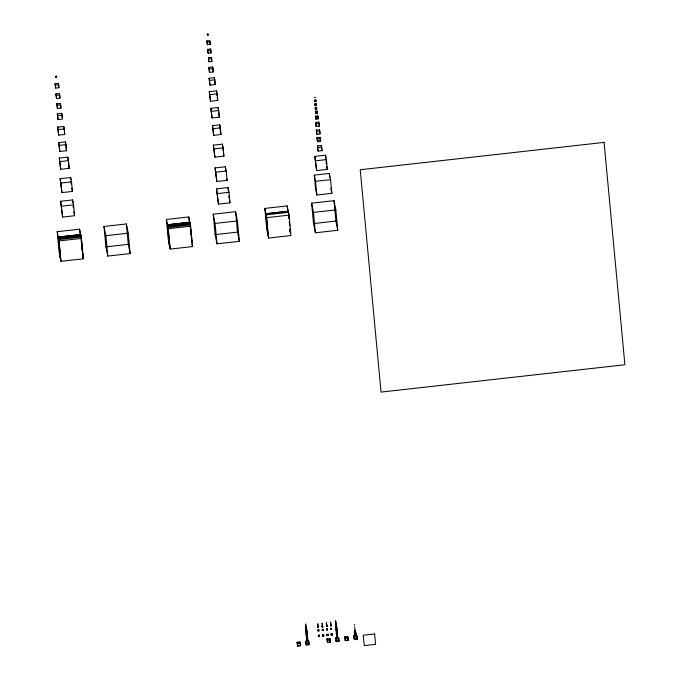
<?xml version="1.0" encoding="UTF-8"?>
<svg xmlns="http://www.w3.org/2000/svg" width="680" height="680" viewBox="0 0 680 680"><rect width="100%" height="100%" fill="white"/><g stroke="black" fill="none" stroke-linecap="round" stroke-linejoin="round"><path stroke-width="1.02" d="M207.34 34.085C209.389 34.374 206.304 33.77 207.468 35.096L208.225 35.003L208.097 34M206.907 40.995L209.712 40.681L209.941 41.837L210.179 44.395L207.383 44.71L206.907 40.995L207.383 44.71M207.145 42.151L209.941 41.837M207.612 49.342L210.562 49.011L210.808 50.227L211.055 52.913L208.106 53.244L207.612 49.342L208.106 53.244M207.859 50.558L210.808 50.227M208.879 61.77L208.377 57.8L211.378 57.46L211.88 61.438L208.879 61.77L208.632 60.537M55.803 77.452L55.658 76.279L56.542 76.177L56.695 77.35L55.734 77.087L56.695 77.35M211.624 58.701L208.624 59.032L208.377 57.8M56.618 76.542L55.658 76.279M55.105 83.767L58.361 83.402L58.633 84.745L58.913 87.72L55.658 88.085L55.105 83.767L55.658 88.085M208.879 67.405L212.627 66.98L212.942 68.527L213.265 71.944L209.517 72.369L208.879 67.405L209.517 72.369M55.378 85.11L58.633 84.745M209.194 68.944L212.942 68.527M55.972 93.951L59.398 93.568L59.687 94.979L59.976 98.107L56.55 98.49L55.972 93.951L56.55 98.49M56.253 95.37L59.687 94.979M209.134 78.259L214.336 77.681L214.769 79.823L215.212 84.566L210.01 85.153L209.134 78.259L210.01 85.153M209.567 80.41L214.769 79.823M56.865 103.861L60.358 103.471L60.647 104.907L60.945 108.094L57.452 108.485L56.865 103.861L57.452 108.485M57.154 105.298L60.647 104.907M209.312 91.664L216.546 90.848L217.149 93.831L217.761 100.428L210.536 101.235L209.312 91.664L210.536 101.235M209.916 94.647L217.149 93.831M57.341 113.815L61.702 113.331L62.059 115.124L62.432 119.102L58.072 119.595L57.341 113.815L58.072 119.595M57.698 115.617L62.059 115.124M210.851 108.332L218.135 107.516L218.739 110.517L219.359 117.164L212.075 117.98L210.851 108.332L212.075 117.98M314.764 97.35L315.146 97.741L315.095 97.308M57.69 127.109L63.741 126.429L64.243 128.928L64.761 134.444L58.709 135.124L57.69 127.109L58.709 135.124M211.454 111.333L218.739 110.517M314.56 100.121L315.767 99.985L315.868 100.487L314.661 100.615L314.56 100.121L314.764 101.719L315.971 101.584L315.767 99.985M58.191 129.608L64.243 128.928M314.882 103.895L316.149 103.751L316.26 104.269L314.984 104.414L314.882 103.895L315.095 105.578L316.361 105.434L316.149 103.751M315.214 107.559L316.506 107.415L316.616 107.95L315.325 108.094L315.214 107.559L315.435 109.276L316.727 109.131L316.506 107.415M315.392 111.248L317.007 111.069L317.135 111.732L315.52 111.919L315.392 111.248L315.528 112.727L315.664 113.39L317.279 113.212L317.007 111.069M58.718 142.63L65.391 141.882L65.951 144.636L66.521 150.722L59.848 151.47L58.718 142.63L59.848 151.47M212.466 125.664L219.759 124.848L220.371 127.857L220.992 134.512L213.698 135.328L212.466 125.664L213.698 135.328M315.52 116.178L317.764 115.923L317.951 116.849L318.138 118.889L315.894 119.144L315.52 116.178L315.894 119.144M59.279 145.384L65.951 144.636M315.707 117.096L317.951 116.849M213.069 128.681L220.371 127.857M315.648 122.425L318.758 122.077L319.014 123.36L319.286 126.2L316.166 126.548L315.648 122.425L316.166 126.548M315.902 123.709L319.014 123.36M59.313 158.083L67.787 157.139L68.493 160.633L69.216 168.359L60.741 169.303L59.313 158.083L60.741 169.303M316.353 130.101L319.49 129.744L319.753 131.036L320.017 133.9L316.88 134.249L316.353 130.101L316.88 134.249M316.608 131.393L319.753 131.036M60.018 161.585L68.493 160.633M213.375 145.163L222.411 144.151L223.159 147.883L223.932 156.111L214.897 157.131L213.375 145.163L214.897 157.131M214.132 148.894L223.159 147.883M317.05 137.649L320.195 137.3L320.458 138.593L320.731 141.465L317.585 141.814L317.05 137.649L317.585 141.814M317.313 138.95L320.458 138.593M317.322 140.513L320.467 140.165L320.195 137.3M317.433 145.936L321.325 145.503L321.649 147.109L321.98 150.654L318.096 151.096L317.433 145.936L318.096 151.096M317.764 147.543L321.649 147.109M60.172 178.695L70.678 177.522L71.553 181.857L72.445 191.437L61.948 192.61L60.172 178.695L61.948 192.61M61.047 183.031L71.553 181.857M314.832 156.408L325.516 155.202L326.409 159.613L327.318 169.362L316.633 170.561L314.832 156.408L316.633 170.561M215.101 167.926L225.352 166.77L226.21 171.003L227.086 180.362L216.827 181.509L215.101 167.926L216.827 181.509M315.716 160.811L326.409 159.613M215.951 172.159L226.21 171.003M60.639 201.263L72.573 199.929L73.567 204.85L74.587 215.73L62.653 217.065L60.639 201.263L62.653 217.065M314.296 175.125L329.315 173.442L330.565 179.639L331.849 193.332L316.829 195.016L315.579 188.819L314.296 175.125L315.546 181.322L316.829 195.016M61.634 206.184L73.567 204.85M216.529 188.87L228.038 187.578L228.999 192.321L229.984 202.819L218.467 204.111L216.529 188.87L218.467 204.111M315.546 181.322L330.565 179.639M217.481 193.613L228.999 192.321M57.205 231.701L79.585 229.194L81.447 238.425L83.351 258.825L60.979 261.341L59.117 252.11L57.205 231.701L59.066 240.932L60.979 261.341M103.997 226.457L126.369 223.95L128.231 233.18L130.144 253.58L107.772 256.088L105.91 246.857L103.997 226.457L105.859 235.688L107.772 256.088M166.413 219.453L188.785 216.945L190.646 226.176L192.559 246.576L170.187 249.084L168.326 239.861L166.413 219.453L168.274 228.684L170.187 249.084M213.206 214.208L235.577 211.692L237.439 220.924L239.351 241.332L216.98 243.839L215.118 234.608L213.206 214.208L215.067 223.44L216.98 243.839M264.826 208.411L287.198 205.904L289.06 215.135L290.972 235.535L268.591 238.051L266.738 228.82L264.826 208.411L266.688 217.643L268.591 238.051M311.618 203.167L333.99 200.659L335.852 209.891L337.764 230.291L315.384 232.798L313.523 223.567L311.618 203.167L313.48 212.398L315.384 232.798M58.293 237.082L80.691 234.71M167.501 224.859L189.881 222.377M265.905 213.8L288.295 211.335M167.535 225.003L189.907 222.496M58.353 237.405L80.733 234.889M58.403 237.634L80.775 235.119M167.662 225.65L190.034 223.142M80.877 235.628L58.505 238.136L60.511 259.046M167.731 225.973L190.102 223.465M58.608 238.646L80.98 236.13M168.028 227.451L190.4 224.935M59.066 240.932L81.447 238.425M105.859 235.688L128.231 233.18M168.274 228.684L190.646 226.176M215.067 223.44L237.439 220.924M266.688 217.643L289.06 215.135M313.48 212.398L335.852 209.891M105.91 246.857L128.282 244.35L130.144 253.58M215.118 234.608L237.49 232.101L239.351 241.332M313.523 223.567L335.903 221.059L337.764 230.291M335.486 620.457L335.801 620.423M305.643 624.351L305.583 623.917L305.966 624.317M317.645 623.832L317.959 623.73M321.946 623.347L322.243 623.178M326.281 622.863L326.578 622.531M330.429 622.395L330.378 621.971L330.752 622.361M335.58 621.52L335.954 621.911L335.903 621.486M305.745 625.575L305.685 625.124L306.085 625.54M317.679 624.393L318.061 624.792L318.01 624.359M321.98 623.909L322.363 624.308L322.311 623.875M326.375 623.858L326.315 623.424L326.697 623.823M330.463 622.957L330.846 623.356L330.795 622.923M335.673 622.557L336.056 622.957L335.997 622.523M305.771 626.45C306.952 626.62 305.167 626.271 305.839 627.037L306.204 626.399M317.738 625.456L318.189 625.583L317.815 626.008L318.172 625.506M322.456 624.928L322.524 625.481L322.056 625.056M326.375 624.495L326.825 624.614L326.434 625.013M330.939 623.976L331.007 624.529L330.548 624.155M335.733 623.688L336.217 624.189L336.149 623.637M322.507 625.387L322.107 625.524M305.915 628.66L305.813 627.861L306.416 627.793L306.519 628.592L305.864 628.413L306.519 628.592M318.368 626.577L318.469 627.368L317.857 627.368L317.773 626.645L318.368 626.577L317.806 626.824M322.074 626.161C323.68 626.39 321.257 625.914 322.167 626.952L322.771 626.884L322.668 626.093M326.553 625.659C328.151 625.88 325.839 625.43 326.629 626.34L327.233 626.271M330.65 625.965C332.129 625.464 329.911 626.408 330.556 625.209L331.202 625.387L330.599 625.421M306.468 628.048L305.813 627.861M322.099 626.306L322.694 626.237M326.578 625.795L327.182 625.727M335.775 624.979C337.314 625.2 335.002 624.75 335.877 625.736L336.438 625.668L336.345 624.92M322.15 626.85L322.745 626.781M327.25 626.382L326.604 626.203L327.25 626.382L327.148 625.591M305.839 629.383L306.748 629.637L306.816 630.402L305.975 630.496L305.839 629.383L305.975 630.496M305.906 629.731L306.748 629.637M335.937 627.512L335.801 626.458L336.659 626.696L336.727 627.419L335.937 627.512L336.727 627.419M354.246 624.546L354.56 624.512M305.906 630.148L306.816 630.402M336.659 626.696L335.801 626.458M306 631.193L306.918 631.448L306.995 632.221L306.144 632.315L306 631.193L306.144 632.315M317.959 629.875C320.118 630.173 316.872 629.544 318.096 630.929L318.894 630.844L318.758 629.782M322.397 630.445L322.26 629.391L323.06 629.298L323.195 630.36L322.328 630.122L323.195 630.36M326.596 628.906C328.678 628.617 324.896 629.731 327.522 629.875L327.394 628.813M317.985 629.994L318.784 629.909M322.286 629.535L323.085 629.442M327.403 628.873L326.604 628.957L326.723 629.961M354.382 625.965L354.688 625.932M306.076 631.542L306.918 631.448M323.119 629.629L322.26 629.391M336.099 629.255L335.962 628.192L336.762 628.108L336.898 629.162L336.03 628.923L336.898 629.162M326.663 629.629L327.522 629.875M330.811 629.17L331.619 629.119M336.829 628.439L335.962 628.192M306.076 631.966L306.995 632.221M318.053 630.726L318.852 630.632M322.354 630.258L323.153 630.173L323.06 629.298M326.672 629.688L327.471 629.595M354.518 627.436L354.832 627.394M306.178 633.054L307.096 633.31L307.164 634.075L306.323 634.177L306.178 633.054L306.323 634.177M336.251 630.913L336.115 629.858L336.914 629.765L337.05 630.827L336.183 630.59L337.05 630.827M306.247 633.403L307.096 633.31M336.982 630.096L336.115 629.858M306.247 633.828L307.164 634.075M354.611 628.881L355.062 629.348L355.002 628.838M306.229 634.771L307.241 634.661L307.326 635.077L306.229 634.771L306.315 635.707L307.42 636.004L307.241 634.661M336.183 631.66L337.144 631.55L336.183 631.66L336.345 632.927L337.305 632.825L337.144 631.55M306.315 635.707L307.42 636.004M354.569 631.89L354.382 630.471L355.453 630.351L355.631 631.771L354.475 631.448L355.631 631.771M355.546 630.793L354.382 630.471M322.609 634.78L323.603 634.669L322.609 634.78L322.779 636.097L323.774 635.987L323.603 634.669M326.944 634.295L328.015 634.593L326.944 634.295L327.105 635.613L328.1 635.502L327.99 634.457L326.995 634.567L327.105 635.613M331.092 633.828L332.087 633.717L331.092 633.828L331.262 635.145L332.256 635.035L332.087 633.717M306.365 636.794L307.504 637.109L306.365 636.794L306.544 638.188L307.598 638.069L307.42 636.675M322.643 634.958L323.637 634.848M331.135 634.04L332.129 633.93M336.311 633.59L337.305 633.479L336.311 633.59L336.481 634.908L337.475 634.797L337.305 633.479M319.396 636.097L318.478 636.582L319.473 636.471L319.302 635.154L318.308 635.264L318.478 636.582M327.029 635.205L328.1 635.502M322.728 635.868L323.723 635.758M331.219 634.95L332.214 634.831M327.08 635.477L328.075 635.358M354.365 632.774L355.861 632.604L355.988 633.225L356.116 634.593L354.611 634.763L354.365 632.774L354.611 634.763M306.544 638.724L307.7 639.047L306.544 638.724L306.731 640.135L307.793 640.016L307.615 638.605M336.464 635.452L337.475 635.332L336.464 635.452L336.634 636.777L337.646 636.667L337.475 635.332M354.484 633.394L355.988 633.225M297.143 642.192L300.016 641.869L300.254 643.059L297.381 643.382L297.143 642.192L297.576 645.77L300.475 645.558M305.787 641.223L308.661 640.9L308.899 642.09L306.025 642.413L305.787 641.223L306.272 645.031L309.145 644.708L308.661 640.9M327.046 638.843L329.919 638.52L330.157 639.702L327.284 640.024L327.046 638.843L327.53 642.642L327.233 639.787L330.123 639.506M336.175 641.673L335.69 637.865L338.563 637.551L339.048 641.351L336.175 641.673L335.937 640.492L338.81 640.169L339.048 641.351M344.802 636.846L347.675 636.523L347.913 637.712L348.16 640.331L345.287 640.654L344.802 636.846L345.041 638.035L347.913 637.712M353.898 635.825L356.771 635.502L357.008 636.692L357.255 639.31L354.382 639.634L353.898 635.825L354.382 639.634M300.212 642.855L297.322 643.101L297.627 646L297.389 644.818M344.998 637.798L347.871 637.483L345.006 637.865L345.287 640.654M297.347 643.212L300.245 643M327.25 639.854L330.149 639.65M338.801 638.733L335.928 639.056L335.69 637.865M354.135 637.015L357.008 636.692M306.034 643.841L308.907 643.518L309.145 644.708M354.135 638.452L357.017 638.129L357.255 639.31M297.568 645.719L300.45 645.413M327.479 642.404L330.378 642.175M345.245 640.415L348.126 640.16L347.675 636.523M297.611 645.94L300.5 645.677L300.195 642.779M327.513 642.549L330.403 642.319L329.919 638.52M315.971 101.584L315.868 101.082L314.661 101.218L314.764 101.719M316.361 105.434L316.26 104.907L314.993 105.052L315.095 105.578M316.616 108.596L316.727 109.131M317.144 112.54L317.279 113.212M318.138 118.889L317.764 115.923M319.286 126.2L318.758 122.077M315.325 108.74L315.435 109.276M326.791 166.719L327.318 169.362M320.017 133.9L319.49 129.744M330.811 188.173L331.849 193.332M321.98 150.654L321.325 145.503M289.935 230.409L290.411 232.747L290.028 228.667M355.997 633.972L356.116 634.593M347.922 639.149L348.16 640.331M336.217 624.189L335.809 624.231M336.438 625.668L335.877 625.736M337.305 632.825L336.345 632.927M337.475 634.797L336.481 634.908M337.646 636.667L336.634 636.777M331.007 624.529L330.591 624.571M332.256 635.035L331.262 635.145M208.225 35.003L207.468 35.096M210.179 44.395L209.712 40.681M330.166 641.138L330.403 642.319M211.055 52.913L210.562 49.011M211.88 61.438L211.378 57.46M213.265 71.944L212.627 66.98M215.212 84.566L214.336 77.681M217.167 97.444L217.761 100.428M322.771 626.884L322.167 626.952M219.359 117.164L218.577 112.259M323.774 635.987L322.779 636.097M220.592 132.506L220.992 134.512M223.363 153.323L223.932 156.111M318.469 627.368L317.875 627.436M318.894 630.844L318.096 630.929M317.815 626.008L318.155 625.413M226.746 178.67L227.086 180.362M229.406 199.971L229.984 202.819M306.28 626.986L305.839 627.037M307.598 638.069L306.45 637.755L306.544 638.188M307.793 640.016L306.637 639.693L306.731 640.135M300.262 644.495L300.5 645.677M192.134 244.46L192.559 246.576M58.913 87.72L58.361 83.402M59.976 98.107L59.398 93.568M60.945 108.094L60.358 103.471M64.26 131.954L64.761 134.444M66.521 150.722L65.391 141.882M69.216 168.359L68.332 162.928M71.748 187.969L72.445 191.437M73.788 211.786L74.587 215.73M82.526 254.728L83.351 258.825M333.99 200.659L335.903 221.059M329.315 173.442L329.715 177.658M325.516 155.202L325.797 158.125M326.069 161.058L326.341 163.982M315.52 111.919L315.664 113.39M356.771 635.502L357.017 638.129M355.453 630.351L355.546 631.329M338.563 637.551L338.81 640.169M336.6 626.373L336.668 627.096M336.762 628.108L336.829 628.838M336.914 629.765L336.982 630.496M331.678 629.408L331.543 628.346L330.743 628.439L330.879 629.493M331.151 625.141L331.253 625.932M289.068 218.467L288.499 212.347L266.118 214.855L268.03 235.254M289.357 221.527L289.74 225.607M288.49 213.375L288.269 211.191L265.889 213.698L267.826 234.251M288.643 215.271L288.966 218.475M289.315 222.411L289.629 225.615M289.986 229.551L290.207 231.744M327.938 634.185L328.024 635.094M326.791 624.444L326.859 624.996M326.604 625.906L326.655 626.45M287.198 205.904L287.776 212.024M306.68 629.289L306.748 630.054M306.85 631.1L306.918 631.873M307.02 632.961L307.096 633.726M306.416 627.793L306.468 628.346M306.315 635.196L306.399 636.123M306.025 642.413L306.272 645.031M235.577 211.692L237.49 232.101M228.038 187.578L228.429 191.777M228.828 195.976L229.024 198.076M225.352 166.77L225.743 170.935M222.411 144.151L222.989 150.331M216.546 90.848L216.988 95.557M218.135 107.516L218.399 110.364M219.759 124.848L220.388 131.504M190.51 227.111L190.221 224.051L167.85 226.567L169.932 247.851M190.782 229.016L191.845 241.4M192.117 243.304L192.312 245.344M190.451 227.919L189.975 222.819L167.594 225.326L169.635 246.381M190.706 230.282L191.182 235.382M191.377 237.422L191.785 242.199M190.383 227.596L189.856 222.232L167.475 224.74L169.439 245.412M190.714 231.412L191.054 234.736M191.386 238.552L191.726 241.876M188.785 216.945L189.363 223.065M126.369 223.95L128.282 244.35M83.079 257.457L81.166 237.048L58.786 239.555L60.698 259.964M81.269 239.19L81.651 243.27M81.94 246.33L82.416 251.43M82.603 253.478L82.892 256.538M81.013 237.957L80.648 234.481L58.276 236.988L60.316 258.034M81.26 239.708L81.591 244.077M81.931 246.849L82.305 251.447M82.594 253.988L82.79 256.028M79.585 229.194L80.155 235.314M70.678 177.522L70.856 179.435M71.034 181.356L71.306 184.229M72.573 199.929L72.853 202.895M73.134 205.862L73.312 207.833M67.787 157.139L68.059 160.03M63.741 126.429L64.005 129.191M61.702 113.331L62.075 117.3M56.542 76.177L56.618 76.984M604.069 142.392L360.221 169.745L381.046 392.096L624.894 364.743L604.069 142.392M331.551 628.396L330.811 628.77L331.543 628.346M319.311 635.196L318.393 635.673L319.302 635.154M374.629 633.964L363.273 635.239L364.242 645.592L375.598 644.317L374.629 633.964"/></g></svg>
